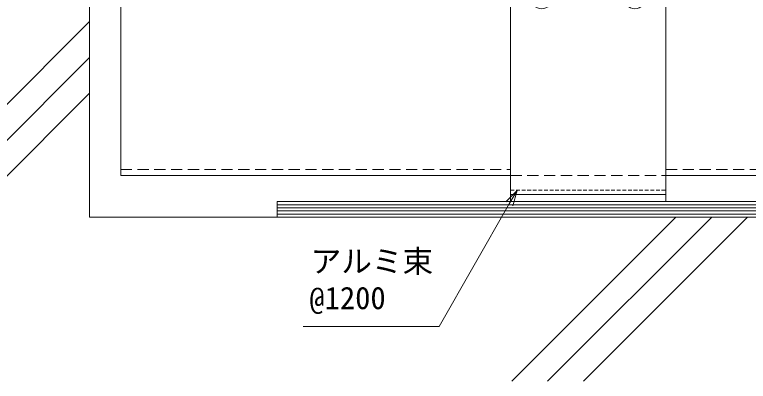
# Model space of a CAD drawing. Units: millimetres on the paper. Extents: x -401 to 401, y -279 to 279.
# Drawn here: x 166.5 to 245.2, y -96.9 to -57.6 of the extents above; entities that cross this region are included whole.
import ezdxf
from ezdxf.enums import TextEntityAlignment as Align

# ---------------------------------------------------------------- set-up
doc = ezdxf.new("R2010")
doc.units = ezdxf.units.MM
doc.linetypes.add('DASHED1', pattern=[1.8, 1.2, -0.6])
for name, color, linetype, lineweight in [('0-5_A-E01-仕上太線', 4, 'Continuous', 9), ('0-6_A-C03-壁種別', 4, 'Continuous', 9), ('0-7_ｱﾙﾐ', 4, 'DASHED1', 9), ('0-9_0', 7, 'Continuous', 9), ('0-A_A-B03-文字_書込_小', 7, 'Continuous', 9), ('0-B_A-D09-金物_鋼材', 1, 'Continuous', 9)]:
    doc.layers.add(name, color=color, linetype=linetype, lineweight=lineweight)
doc.styles.add('ＭＳ ゴシック', font='')
doc.styles.get('ＭＳ ゴシック').set_extended_font_data('MS Gothic')

# ---------------------------------------------------------------- blocks, each defined once
blk = doc.blocks.new('_Open30')
at = {"layer": '0-9_0'}
blk.add_line((0, 0), (-1, 0), dxfattribs=at)
blk.add_lwpolyline([(-1, 0.2679), (0, 0), (-1, -0.2679)], dxfattribs=at)
blk = doc.blocks.new('G$CBAEE64E2')
at = {"layer": '0-B_A-D09-金物_鋼材'}
for p, q in [((-100, 4), (100, 4)), ((-100, 3), (100, 3)), ((-100, 2), (100, 2)), ((-100, 1), (100, 1))]:
    blk.add_line(p, q, dxfattribs=at)
blk.add_lwpolyline([(-100, 0), (100, 0), (100, 5), (-100, 5)], close=True, dxfattribs=at)
blk = doc.blocks.new('AC-3-b')
at = {"layer": '0-9_0'}
for p, q in [((-15.488, 66.148), (-15.648, 65.987)), ((-15.348, 67.75), (-14.652, 67.75)), ((-14.352, 65.987), (-14.512, 66.148)), ((14.352, 65.987), (14.512, 66.148)), ((15.348, 67.75), (14.652, 67.75)), ((15.488, 66.148), (15.648, 65.987)), ((-17.25, 65.848), (-17.25, 65.152)), ((-15.648, 65.013), (-15.488, 64.852)), ((-14.512, 64.852), (-14.352, 65.013)), ((-12.75, 65.848), (-12.75, 65.152)), ((12.75, 65.848), (12.75, 65.152)), ((14.512, 64.852), (14.352, 65.013)), ((15.648, 65.013), (15.488, 64.852)), ((17.25, 65.848), (17.25, 65.152)), ((-15.348, 63.25), (-14.652, 63.25)), ((15.348, 63.25), (14.652, 63.25)), ((-25, 2.3), (25, 2.3))]:
    blk.add_line(p, q, dxfattribs=at)
at = {"layer": '0-9_0', "color": 4, "linetype": 'DASHED1'}
blk.add_line((-25, 3.7), (25, 3.7), dxfattribs=at)
at = {"layer": '0-9_0'}
blk.add_lwpolyline([(-25, 0), (25, 0), (25, 72.5), (-25, 72.5)], close=True, dxfattribs=at)
for centre in [(-15, 65.5), (15, 65.5)]:
    blk.add_circle(centre, 3.5, dxfattribs=at)
for centre, start, end in [((1.248, 65.5), 172.27975, 177.78308), ((-31.248, 65.5), 2.21692, 7.72025), ((31.248, 65.5), 172.27975, 177.78308), ((-1.248, 65.5), 2.21692, 7.72025), ((-15, 49.252), 92.21692, 97.72025), ((-15, 81.748), 262.27975, 267.78308), ((1.248, 65.5), 182.21692, 187.72025), ((-31.248, 65.5), 352.27975, 357.78308), ((-15, 49.252), 82.27975, 87.78308), ((-15, 81.748), 272.21692, 277.72025), ((15, 49.252), 92.21692, 97.72025), ((15, 81.748), 262.27975, 267.78308), ((31.248, 65.5), 182.21692, 187.72025), ((-1.248, 65.5), 352.27975, 357.78308), ((15, 49.252), 82.27975, 87.78308), ((15, 81.748), 272.21692, 277.72025)]:
    blk.add_arc(centre, 16.748, start, end, dxfattribs=at)

msp = doc.modelspace()

# ---------------------------------------------------------------- linework, layer by layer
at = {"layer": '0-5_A-E01-仕上太線'}
for q in [(174.573, -38.185), (326.631, -79.304)]:
    msp.add_line((174.573, -79.304), q, dxfattribs=at)
at = {"layer": '0-6_A-C03-壁種別'}
for p, q in [((156.448, -76.464), (174.573, -58.339)), ((156.448, -80.305), (174.573, -62.181)), ((156.448, -84.147), (174.573, -66.022)), ((219.819, -96.906), (237.421, -79.304)), ((223.661, -96.906), (241.263, -79.304)), ((227.502, -96.906), (245.104, -79.304))]:
    msp.add_line(p, q, dxfattribs=at)
at = {"layer": '0-7_ｱﾙﾐ', "color": 3, "linetype": 'Continuous'}
for p, q in [((177.906, -51.519), (177.906, -74.852)), ((177.906, -74.852), (219.692, -74.852)), ((236.359, -74.852), (326.239, -74.852)), ((236.359, -74.852), (326.239, -74.852))]:
    msp.add_line(p, q, dxfattribs=at)
at = {"layer": '0-7_ｱﾙﾐ'}
for p, q in [((177.906, -74.185), (219.692, -74.185)), ((236.359, -74.185), (326.239, -74.185)), ((219.692, -74.843), (236.359, -74.852))]:
    msp.add_line(p, q, dxfattribs=at)
at = {"layer": '0-A_A-B03-文字_書込_小'}
msp.add_lwpolyline([(219.565, -77.883), (212.056, -91.03), (197.483, -91.03)], dxfattribs=at)

# ---------------------------------------------------------------- block references
at = {"layer": '0-9_0', "xscale": 0.3333333, "yscale": 0.3333333}
msp.add_blockref('G$CBAEE64E2', (228.026, -79.304), dxfattribs=at)
at = {"layer": '0-A_A-B03-文字_書込_小', "xscale": 1.666667, "yscale": 1.666667, "rotation": 60.26569}
msp.add_blockref('_Open30', (220.392, -76.436), dxfattribs=at)
at = {"layer": '0-B_A-D09-金物_鋼材', "xscale": 0.3333333, "yscale": 0.3333333}
msp.add_blockref('AC-3-b', (228.026, -77.637), dxfattribs=at)

# ---------------------------------------------------------------- texts
at = {"layer": '0-A_A-B03-文字_書込_小', "style": 'ＭＳ ゴシック'}
for s, p in [('アルミ束', (198.275, -85.955)), ('@1200', (198.135, -89.891))]:
    msp.add_text(s, height=2.405, dxfattribs=at).set_placement(p, align=Align.BOTTOM_LEFT)

doc.saveas('drawing.dxf')
